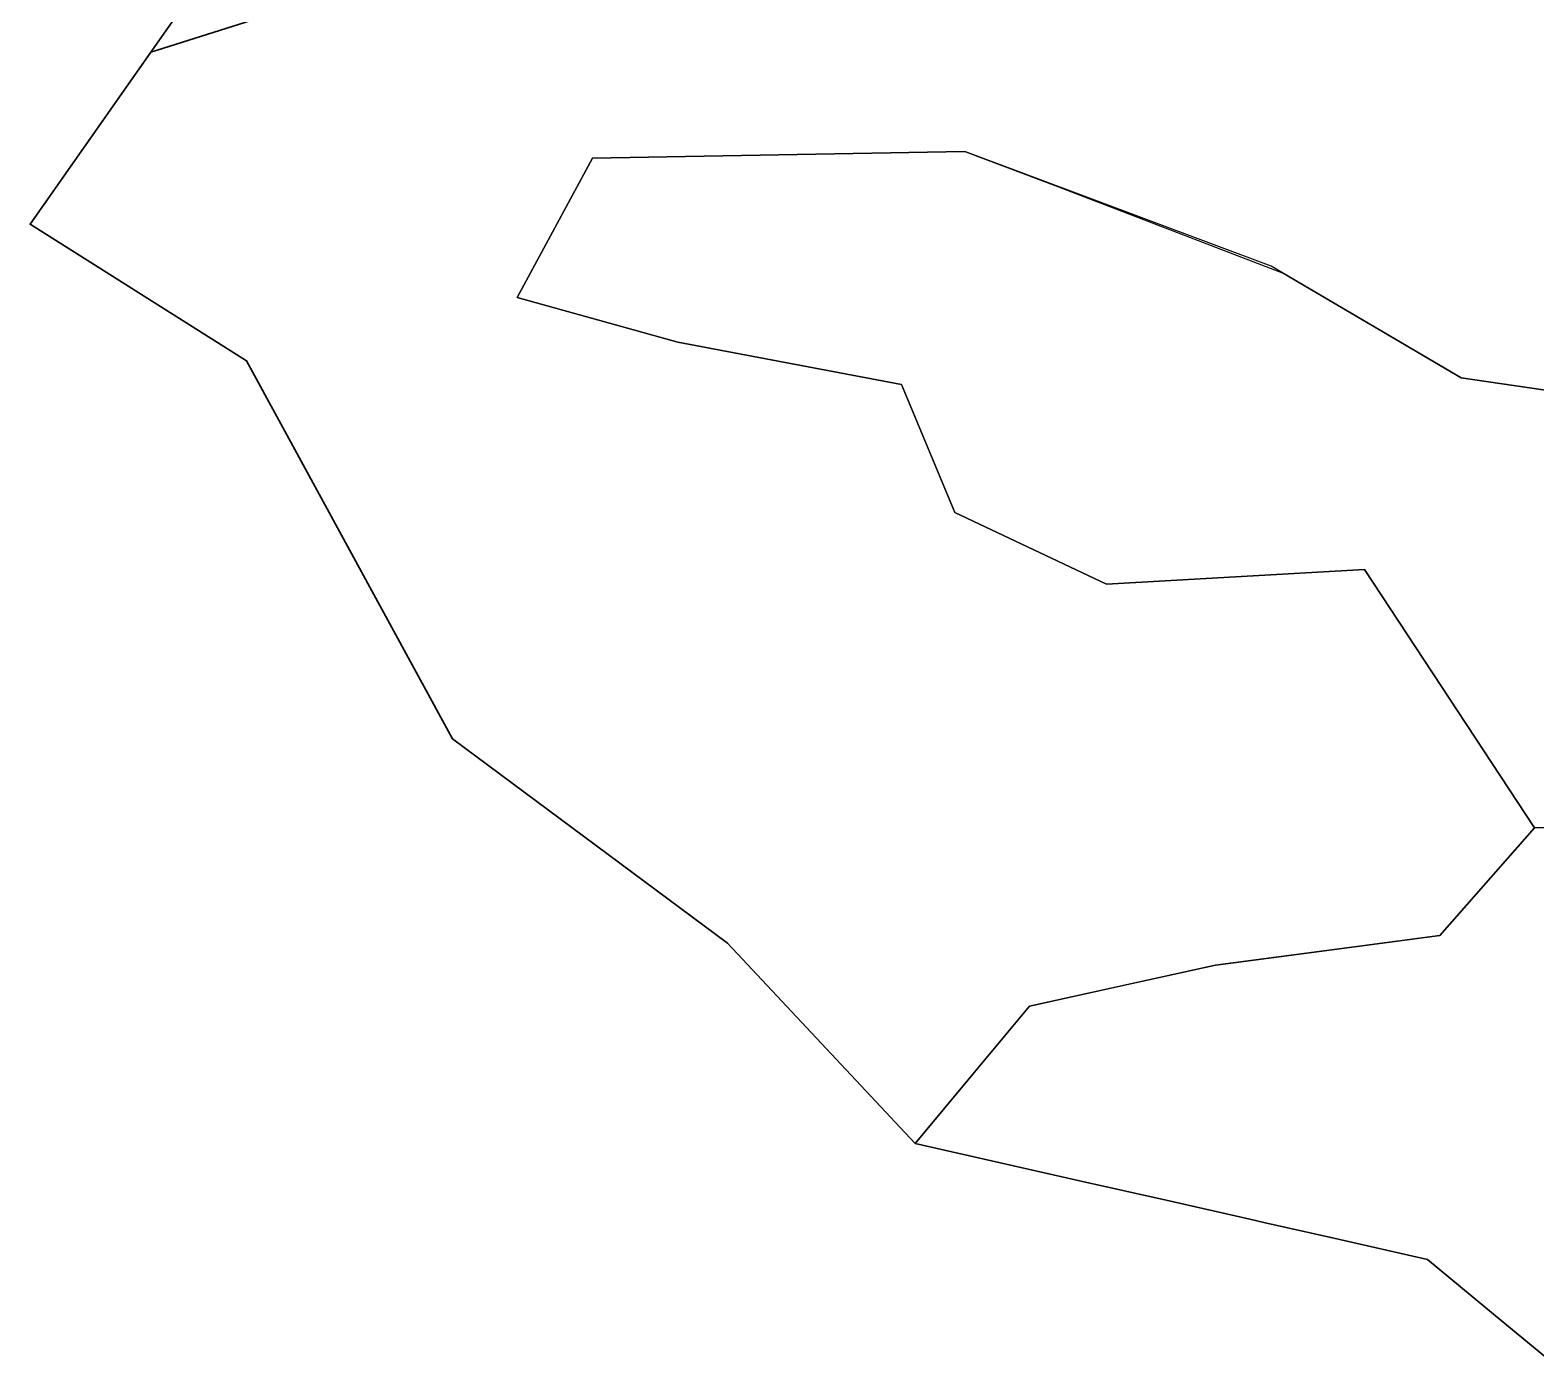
# Model space of a CAD drawing. Header units: metres. Extents: x 469759 to 470079, y 4349683 to 4349873.
# Drawn here: x 469795.36 to 469830.44, y 4349730.44 to 4349761.62 of the extents above; entities that cross this region are included whole.
import ezdxf

# ---------------------------------------------------------------- set-up
doc = ezdxf.new("R2010")
doc.units = ezdxf.units.M
doc.layers.add('0.500-1.000', color=4, linetype='Continuous')
doc.layers.add('综合图_历史矿块', color=7, linetype='Continuous')

msp = doc.modelspace()

# ---------------------------------------------------------------- linework, layer by layer
at = {"layer": '0.500-1.000', "color": 4, "lineweight": 30}
for points in [[(469830.995, 4349730.442), (469829.453, 4349731.717), (469827.911, 4349732.991), (469825.73, 4349733.485), (469824.099, 4349733.854), (469823.779, 4349733.927), (469821.829, 4349734.368), (469819.879, 4349734.809), (469817.928, 4349735.251), (469815.977, 4349735.692), (469811.608, 4349740.354), (469805.201, 4349745.119), (469800.409, 4349753.925), (469795.365, 4349757.103), (469804.283, 4349769.814)], [(469830.995, 4349730.442), (469829.453, 4349731.717), (469827.911, 4349732.991), (469825.73, 4349733.485), (469824.099, 4349733.854), (469823.779, 4349733.927), (469821.829, 4349734.368), (469819.879, 4349734.809), (469817.928, 4349735.251), (469815.977, 4349735.692), (469811.608, 4349740.354), (469805.201, 4349745.119), (469800.409, 4349753.925), (469795.365, 4349757.103), (469798.18, 4349761.115), (469805.674, 4349763.484)]]:
    msp.add_lwpolyline(points, dxfattribs=at)
at = {"layer": '综合图_历史矿块', "color": 9}
for points in [[(469831.831, 4349753.068), (469828.701, 4349753.527), (469824.272, 4349756.124), (469817.134, 4349758.797), (469808.467, 4349758.645), (469806.711, 4349755.398), (469810.454, 4349754.359), (469815.661, 4349753.368), (469816.901, 4349750.392), (469820.435, 4349748.718), (469826.447, 4349749.059), (469830.409, 4349743.046), (469828.199, 4349740.534), (469826.216, 4349740.273), (469822.978, 4349739.847), (469818.642, 4349738.893), (469817.362, 4349737.356), (469815.977, 4349735.692), (469815.977, 4349735.692), (469811.608, 4349740.354), (469805.201, 4349745.119), (469800.409, 4349753.925), (469795.365, 4349757.103), (469798.18, 4349761.115), (469805.674, 4349763.484)], [(469830.995, 4349730.442), (469829.453, 4349731.717), (469827.912, 4349732.991), (469827.056, 4349733.185), (469825.73, 4349733.485), (469824.099, 4349733.854), (469823.779, 4349733.927), (469821.829, 4349734.368), (469819.878, 4349734.809), (469817.927, 4349735.251), (469815.977, 4349735.692), (469817.362, 4349737.356), (469818.642, 4349738.893), (469821.024, 4349739.417), (469822.978, 4349739.847), (469823.398, 4349739.902), (469826.216, 4349740.273), (469827.905, 4349740.495), (469828.199, 4349740.534), (469830.409, 4349743.046), (469832.56, 4349743.105)]]:
    msp.add_lwpolyline(points, dxfattribs=at)
msp.add_lwpolyline([(469808.467, 4349758.645), (469817.134, 4349758.797), (469819.322, 4349757.977), (469824.551, 4349755.961), (469828.701, 4349753.527), (469831.831, 4349753.068), (469833.358, 4349750.622), (469837.582, 4349745.099), (469836.404, 4349743.299), (469833.538, 4349743.132), (469830.409, 4349743.046), (469826.447, 4349749.059), (469820.435, 4349748.718), (469816.901, 4349750.392), (469815.661, 4349753.368), (469810.454, 4349754.359), (469806.711, 4349755.398), (469808.467, 4349758.645)], close=True, dxfattribs=at)

doc.saveas('drawing.dxf')
